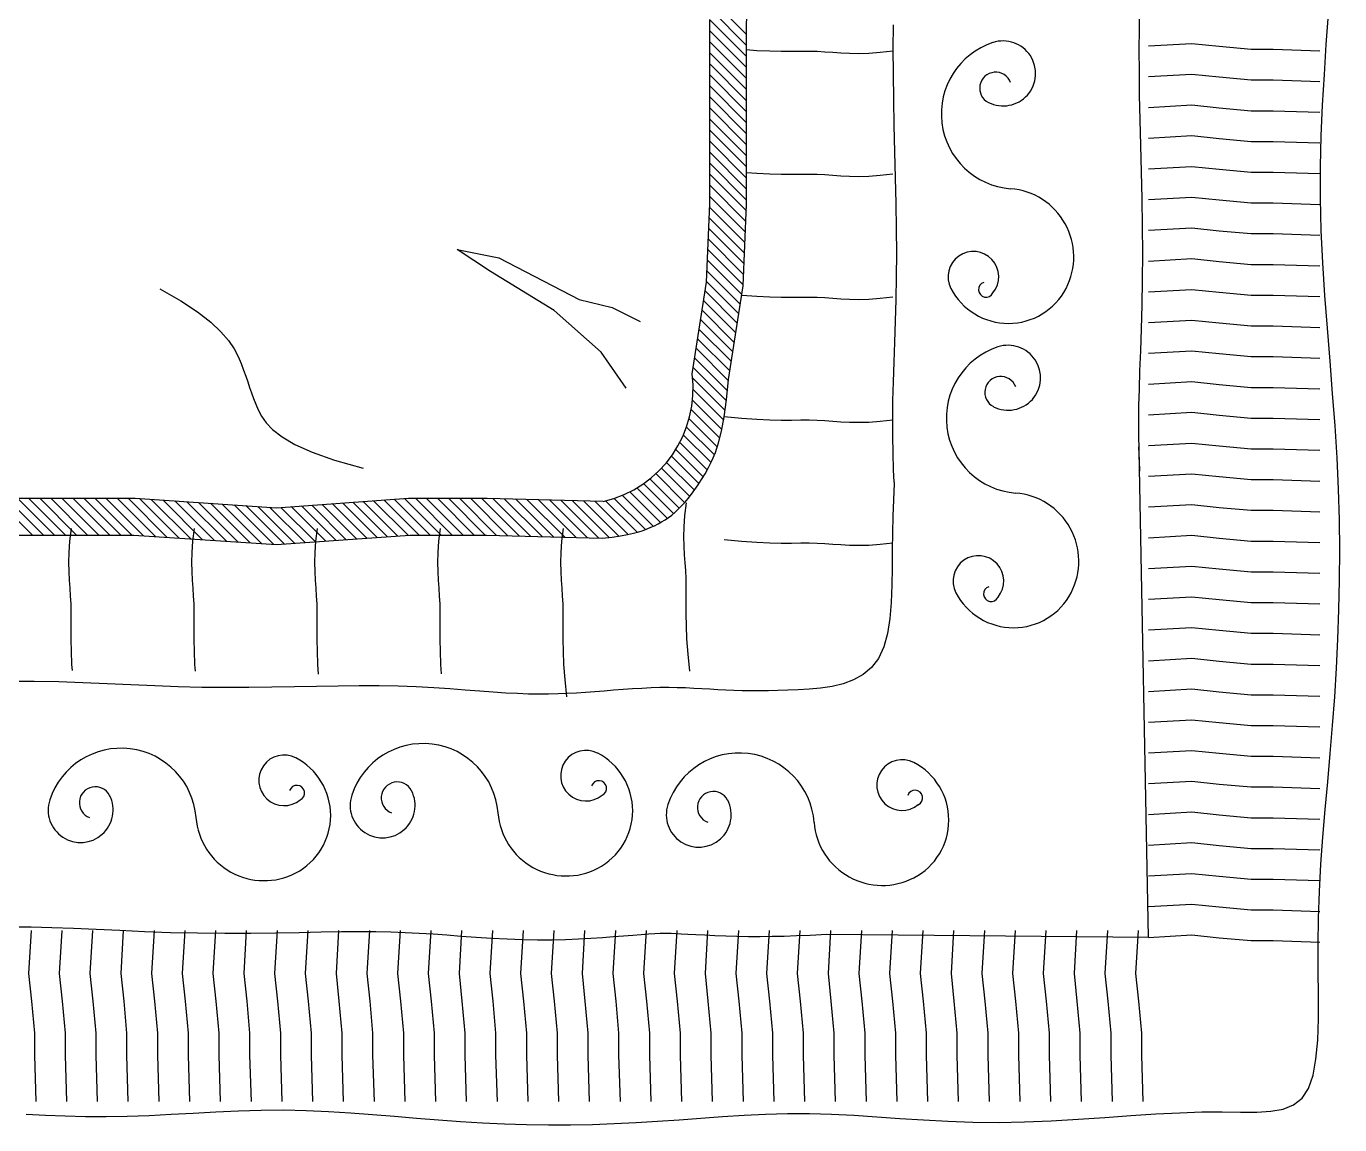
# Model space of a CAD drawing. Header units: millimetres. Extents: x 2444.3 to 2532.4, y 2068.2 to 2109.
# Drawn here: x 2467.1 to 2467.87, y 2095.541 to 2096.184 of the extents above; entities that cross this region are included whole.
import ezdxf

# ---------------------------------------------------------------- set-up
doc = ezdxf.new("R2010")
doc.units = ezdxf.units.MM
doc.layers.get('0').update_dxf_attribs({"color": 4})
doc.layers.add('MOBILIARIO', color=7, linetype='Continuous')
doc.layers.add('MOBILIARIO2', color=11, linetype='Continuous')

# ---------------------------------------------------------------- blocks, each defined once
blk = doc.blocks.new('*X92')
at = {"color": 0}
for p, q in [((163.4537, 127.1106), (163.4837, 127.1406)), ((163.4537, 127.1016), (163.4837, 127.1316)), ((163.4537, 127.0926), (163.4837, 127.1226)), ((163.4537, 127.0837), (163.4837, 127.1137)), ((163.4537, 127.0747), (163.4837, 127.1047)), ((163.4537, 127.0657), (163.4837, 127.0957)), ((163.4537, 127.0567), (163.4837, 127.0867)), ((163.4537, 127.0477), (163.4837, 127.0777)), ((163.4537, 127.0388), (163.4837, 127.0688)), ((163.4537, 127.0298), (163.4837, 127.0598)), ((163.4532, 127.0203), (163.4837, 127.0508)), ((163.4525, 127.0106), (163.4837, 127.0418)), ((163.4519, 127.001), (163.4837, 127.0328)), ((163.4512, 126.9914), (163.4835, 127.0236)), ((163.4506, 126.9818), (163.4828, 127.014)), ((163.45, 126.9722), (163.4822, 127.0044)), ((163.4487, 126.9529), (163.4809, 126.9851)), ((163.4493, 126.9625), (163.4815, 126.9948)), ((163.448, 126.9433), (163.4802, 126.9755)), ((163.4474, 126.9337), (163.4796, 126.9659)), ((163.4467, 126.924), (163.479, 126.9563)), ((163.4461, 126.9144), (163.4783, 126.9466)), ((163.4464, 126.9057), (163.4777, 126.937)), ((163.447, 126.8974), (163.477, 126.9274)), ((163.4476, 126.889), (163.4764, 126.9178)), ((163.4482, 126.8806), (163.4763, 126.9087)), ((163.4488, 126.8722), (163.4769, 126.9003)), ((163.4494, 126.8638), (163.4775, 126.8919)), ((163.45, 126.8555), (163.4781, 126.8835)), ((163.4506, 126.8471), (163.4787, 126.8751)), ((163.4512, 126.8387), (163.4793, 126.8668)), ((163.4518, 126.8303), (163.4799, 126.8584)), ((163.4524, 126.8219), (163.4805, 126.85)), ((163.453, 126.8136), (163.4811, 126.8416)), ((163.4536, 126.8052), (163.4817, 126.8332)), ((163.4537, 126.7963), (163.4823, 126.8249)), ((163.4537, 126.7873), (163.4829, 126.8165)), ((163.4537, 126.7783), (163.4835, 126.8081)), ((163.4537, 126.7693), (163.4837, 126.7993)), ((163.4537, 126.7604), (163.4837, 126.7904)), ((163.4537, 126.7514), (163.4837, 126.7814)), ((163.4537, 126.7424), (163.4837, 126.7724)), ((163.4535, 126.7332), (163.4837, 126.7634)), ((163.4532, 126.724), (163.4837, 126.7544)), ((163.453, 126.7147), (163.4837, 126.7455)), ((163.4527, 126.7055), (163.4836, 126.7364)), ((163.4522, 126.6871), (163.4831, 126.7179)), ((163.4525, 126.6963), (163.4833, 126.7271)), ((163.452, 126.6778), (163.4828, 126.7087)), ((163.4517, 126.6686), (163.4826, 126.6994)), ((163.4515, 126.6594), (163.4823, 126.6902)), ((163.4512, 126.6501), (163.4821, 126.681)), ((163.4518, 126.6417), (163.4818, 126.6717)), ((163.4529, 126.6338), (163.4816, 126.6625)), ((163.4542, 126.6262), (163.4813, 126.6533)), ((163.456, 126.619), (163.4816, 126.6446)), ((163.4582, 126.6122), (163.4836, 126.6376)), ((163.4609, 126.6059), (163.4861, 126.6311)), ((163.464, 126.6), (163.4889, 126.625)), ((163.4674, 126.5945), (163.4921, 126.6192)), ((163.4713, 126.5894), (163.4957, 126.6138)), ((163.4755, 126.5846), (163.4995, 126.6086)), ((163.4801, 126.5803), (163.5037, 126.6038)), ((163.4851, 126.5762), (163.5081, 126.5993)), ((163.4902, 126.5724), (163.5129, 126.5951)), ((163.4956, 126.5688), (163.518, 126.5911)), ((163.5011, 126.5653), (163.5234, 126.5876)), ((163.5068, 126.562), (163.5291, 126.5843)), ((163.5127, 126.5589), (163.5351, 126.5814)), ((163.5189, 126.5562), (163.5416, 126.5788)), ((163.5255, 126.5538), (163.5484, 126.5767)), ((163.5325, 126.5518), (163.5558, 126.5751)), ((163.5397, 126.5501), (163.5636, 126.574)), ((163.5473, 126.5486), (163.5722, 126.5735)), ((163.5551, 126.5474), (163.5816, 126.5739)), ((163.5629, 126.5463), (163.5901, 126.5735)), ((163.5711, 126.5455), (163.5979, 126.5723)), ((163.5793, 126.5448), (163.6057, 126.5711)), ((163.5872, 126.5436), (163.6134, 126.5699)), ((163.5949, 126.5424), (163.6212, 126.5687)), ((163.6027, 126.5412), (163.629, 126.5675)), ((163.6105, 126.54), (163.6367, 126.5662)), ((163.6182, 126.5388), (163.6445, 126.565)), ((163.626, 126.5376), (163.6523, 126.5638)), ((163.6338, 126.5363), (163.6601, 126.5627)), ((163.6416, 126.5351), (163.6687, 126.5623)), ((163.6493, 126.5339), (163.6773, 126.5619)), ((163.6572, 126.5328), (163.686, 126.5616)), ((163.6658, 126.5324), (163.6946, 126.5612)), ((163.6744, 126.532), (163.7032, 126.5608)), ((163.683, 126.5317), (163.7118, 126.5605)), ((163.6916, 126.5313), (163.7204, 126.5601)), ((163.7002, 126.5309), (163.7292, 126.56)), ((163.7088, 126.5306), (163.7382, 126.56)), ((163.7174, 126.5302), (163.7472, 126.56)), ((163.7262, 126.53), (163.7562, 126.56)), ((163.7352, 126.53), (163.7652, 126.56)), ((163.7441, 126.53), (163.7741, 126.56)), ((163.7531, 126.53), (163.7831, 126.56)), ((163.7621, 126.53), (163.7921, 126.56)), ((163.7711, 126.53), (163.8011, 126.56)), ((163.7801, 126.53), (163.8101, 126.56)), ((163.789, 126.53), (163.819, 126.56)), ((163.798, 126.53), (163.828, 126.56)), ((163.807, 126.53), (163.837, 126.56)), ((163.816, 126.53), (163.846, 126.56)), ((163.825, 126.53), (163.855, 126.56)), ((163.8339, 126.53), (163.8639, 126.56)), ((163.8429, 126.53), (163.8729, 126.56)), ((163.8519, 126.53), (163.8808, 126.5588)), ((163.8609, 126.53), (163.8887, 126.5577))]:
    blk.add_line(p, q, dxfattribs=at)
blk = doc.blocks.new('CAMA220X200CM-2MESITAS')
at = {"layer": 'MOBILIARIO'}
for p, q in [((-1.3646, -1.6724), (-1.3646, -1.656)), ((-1.365, -1.6893), (-1.3646, -1.6724)), ((-1.3656, -1.7069), (-1.365, -1.6893)), ((-1.3664, -1.7253), (-1.3656, -1.7069)), ((-1.3673, -1.7445), (-1.3664, -1.7253)), ((-1.3682, -1.7647), (-1.3673, -1.7445)), ((-1.369, -1.7858), (-1.3682, -1.7647)), ((-1.3695, -1.8078), (-1.369, -1.7858)), ((-1.3697, -1.8298), (-1.3695, -1.8078)), ((-1.3696, -1.851), (-1.3697, -1.8298)), ((-1.3694, -1.8713), (-1.3696, -1.851)), ((-1.369, -1.8904), (-1.3694, -1.8713)), ((-1.3686, -1.9083), (-1.369, -1.8904)), ((-1.3683, -1.9247), (-1.3686, -1.9083)), ((-1.3682, -1.9396), (-1.3683, -1.9247)), ((-1.3683, -1.9528), (-1.3682, -1.9396)), ((-1.3685, -1.9648), (-1.3683, -1.9528)), ((-1.369, -1.9764), (-1.3685, -1.9648)), ((-1.3696, -1.9878), (-1.369, -1.9764)), ((-1.3703, -1.9992), (-1.3696, -1.9878)), ((-1.3711, -2.0105), (-1.3703, -1.9992)), ((-1.372, -2.0221), (-1.3711, -2.0105)), ((-1.3729, -2.0342), (-1.372, -2.0221)), ((-1.3737, -2.0467), (-1.3729, -2.0342)), ((-1.3744, -2.0595), (-1.3737, -2.0467)), ((-1.3748, -2.072), (-1.3744, -2.0595)), ((-1.375, -2.0841), (-1.3748, -2.072)), ((-1.375, -2.0957), (-1.375, -2.0841)), ((-1.3747, -2.1069), (-1.375, -2.0957)), ((-1.3743, -2.1175), (-1.3747, -2.1069)), ((-1.3738, -2.1276), (-1.3743, -2.1175)), ((-1.3731, -2.137), (-1.3738, -2.1276)), ((-1.3725, -2.1458), (-1.3731, -2.137)), ((-1.3718, -2.154), (-1.3725, -2.1458)), ((-1.3712, -2.1615), (-1.3718, -2.154)), ((-1.3707, -2.1683), (-1.3712, -2.1615)), ((-1.3703, -2.1744), (-1.3707, -2.1683)), ((-1.37, -2.1796), (-1.3703, -2.1744)), ((-1.3698, -2.1838), (-1.37, -2.1796)), ((-1.3697, -2.1869), (-1.3698, -2.1838)), ((-1.3697, -2.1897), (-1.3697, -2.1869)), ((-1.3701, -2.201), (-1.3699, -2.1965)), ((-1.3699, -2.1965), (-1.3697, -2.1928)), ((-1.3697, -2.1928), (-1.3697, -2.1897)), ((-1.3707, -2.2127), (-1.3704, -2.2064)), ((-1.3704, -2.2064), (-1.3701, -2.201)), ((-1.3716, -2.2283), (-1.3711, -2.2201)), ((-1.3711, -2.2201), (-1.3707, -2.2127)), ((-1.3719, -2.2372), (-1.3716, -2.2283)), ((-1.3721, -2.2463), (-1.3719, -2.2372)), ((-1.3723, -2.2556), (-1.3721, -2.2463)), ((-1.3723, -2.2651), (-1.3723, -2.2556)), ((-1.3722, -2.2748), (-1.3723, -2.2651)), ((-1.372, -2.2847), (-1.3722, -2.2748)), ((-1.3717, -2.2948), (-1.372, -2.2847)), ((-1.3712, -2.3057), (-1.3717, -2.2948)), ((-1.3705, -2.3193), (-1.3712, -2.3057)), ((-1.3728, -2.5808), (-1.3705, -2.3193)), ((-1.3728, -2.5808), (-0.963, -2.5729)), ((-0.9849, -2.5735), (-0.9739, -2.5731)), ((-0.963, -2.5729), (-0.952, -2.5729)), ((-0.952, -2.5729), (-0.9402, -2.573)), ((-0.9402, -2.573), (-0.9269, -2.5734)), ((-0.9269, -2.5734), (-0.9121, -2.5739)), ((-0.6879, -2.5736), (-0.6689, -2.5734)), ((-0.6689, -2.5734), (-0.6511, -2.5733)), ((-0.6511, -2.5733), (-0.6342, -2.5735)), ((-0.9938, -2.5739), (-0.9849, -2.5735)), ((-0.9121, -2.5739), (-0.8958, -2.5745)), ((-0.8958, -2.5745), (-0.878, -2.5751)), ((-0.878, -2.5751), (-0.8588, -2.5756)), ((-0.8588, -2.5756), (-0.8383, -2.576)), ((-0.8383, -2.576), (-0.8166, -2.5762)), ((-0.8166, -2.5762), (-0.7943, -2.576)), ((-0.7943, -2.576), (-0.7721, -2.5757)), ((-0.7721, -2.5757), (-0.7502, -2.5752)), ((-0.7502, -2.5752), (-0.7288, -2.5746)), ((-0.7288, -2.5746), (-0.7079, -2.5741)), ((-0.7079, -2.5741), (-0.6879, -2.5736)), ((-0.6342, -2.5735), (-0.6174, -2.5739))]:
    blk.add_line(p, q, dxfattribs=at)
for points in [[(-1.0457, -1.6386), (-1.0457, -1.7559), (-1.0534, -1.872), (-1.0457, -1.9803), (-1.0457, -2.0427), (-1.0482, -2.1368)], [(-1.0157, -1.6394), (-1.0157, -1.7135), (-1.0157, -1.7569), (-1.0234, -1.8719), (-1.0157, -1.9792), (-1.0157, -2.0431), (-1.0182, -2.1376)], [(-1.0027, -2.3741), (-1.0037, -2.374), (-1.0169, -2.3734), (-1.0302, -2.3729), (-1.0438, -2.3726), (-1.0579, -2.3725), (-1.0723, -2.3725), (-1.0865, -2.3723), (-1.1004, -2.3717), (-1.1135, -2.3706), (-1.1257, -2.3686), (-1.1366, -2.3656), (-1.1459, -2.3614), (-1.1533, -2.3557), (-1.1591, -2.3489), (-1.1635, -2.3411), (-1.1666, -2.3326), (-1.1688, -2.3236), (-1.1701, -2.3143), (-1.171, -2.3051), (-1.1715, -2.2961), (-1.1718, -2.2876), (-1.1721, -2.2795), (-1.1722, -2.2718), (-1.1723, -2.2644), (-1.1723, -2.2573), (-1.1722, -2.2504), (-1.172, -2.2437), (-1.1717, -2.2372), (-1.1714, -2.2306), (-1.1711, -2.2241), (-1.1707, -2.2176), (-1.1703, -2.2111), (-1.17, -2.2044), (-1.1698, -2.1977), (-1.1697, -2.1908), (-1.1697, -2.1837), (-1.1699, -2.1764), (-1.1703, -2.1689), (-1.1707, -2.1614), (-1.1713, -2.1537), (-1.1718, -2.146), (-1.1725, -2.1383), (-1.1731, -2.1306), (-1.1736, -2.1231), (-1.1741, -2.1157), (-1.1745, -2.1083), (-1.1748, -2.1008), (-1.175, -2.0931), (-1.175, -2.0852), (-1.1749, -2.0768), (-1.1746, -2.0679), (-1.1741, -2.0584), (-1.1734, -2.0482), (-1.1726, -2.0372), (-1.1717, -2.0254), (-1.1708, -2.0129), (-1.1699, -1.9997), (-1.1692, -1.9856), (-1.1686, -1.9709), (-1.1683, -1.9553), (-1.1682, -1.939), (-1.1684, -1.9221), (-1.1687, -1.9045), (-1.169, -1.8865), (-1.1694, -1.868), (-1.1696, -1.8493), (-1.1697, -1.8303), (-1.1695, -1.8112), (-1.1691, -1.7921), (-1.1683, -1.7729), (-1.1675, -1.7536), (-1.1666, -1.7342), (-1.1657, -1.7146), (-1.1651, -1.6949), (-1.1646, -1.6749), (-1.1646, -1.6547)], [(-1.0027, -2.3741), (-0.9927, -2.3736), (-0.9791, -2.3732), (-0.9652, -2.3729), (-0.9509, -2.3729), (-0.9361, -2.3731), (-0.9209, -2.3735), (-0.9051, -2.374), (-0.8887, -2.3746), (-0.8717, -2.3752), (-0.8541, -2.3757), (-0.8357, -2.3761), (-0.8165, -2.3762), (-0.7966, -2.3761), (-0.7761, -2.3757), (-0.7551, -2.3752), (-0.7339, -2.3747), (-0.7126, -2.3741), (-0.6915, -2.3737), (-0.6706, -2.3734), (-0.6503, -2.3733), (-0.6306, -2.3735)], [(-1.5165, -1.6684), (-1.5173, -1.6841), (-1.518, -1.7002), (-1.5184, -1.7166), (-1.5185, -1.7334), (-1.5182, -1.7506), (-1.5176, -1.7683), (-1.5167, -1.7862), (-1.5157, -1.8043), (-1.5147, -1.8226), (-1.5139, -1.841), (-1.5133, -1.8594), (-1.5132, -1.8778), (-1.5136, -1.896), (-1.5144, -1.9141), (-1.5155, -1.9321), (-1.5168, -1.95), (-1.5183, -1.9679), (-1.5198, -1.9857), (-1.5213, -2.0036), (-1.5226, -2.0214), (-1.5236, -2.0393), (-1.5244, -2.0572), (-1.5249, -2.0751), (-1.5252, -2.093), (-1.5252, -2.1109), (-1.5249, -2.1287), (-1.5243, -2.1465), (-1.5235, -2.1642), (-1.5224, -2.1818), (-1.5211, -2.1994), (-1.5198, -2.2169), (-1.5185, -2.2344), (-1.5174, -2.252), (-1.5165, -2.2696), (-1.516, -2.2874), (-1.516, -2.3052), (-1.5165, -2.3232), (-1.5174, -2.3414), (-1.5187, -2.3599), (-1.52, -2.3788), (-1.5213, -2.398), (-1.5223, -2.4177), (-1.5231, -2.4379), (-1.5233, -2.4587), (-1.5228, -2.4801), (-1.5219, -2.5018), (-1.5206, -2.5237), (-1.5192, -2.5453), (-1.5177, -2.5665), (-1.5164, -2.5869), (-1.5154, -2.6062), (-1.5148, -2.6242), (-1.5148, -2.6407), (-1.5151, -2.6555), (-1.515, -2.6688), (-1.5143, -2.6804), (-1.5125, -2.6904), (-1.5091, -2.6988), (-1.5036, -2.7057), (-1.4957, -2.7109), (-1.485, -2.7146), (-1.4718, -2.717), (-1.4563, -2.7184), (-1.439, -2.719), (-1.42, -2.7191), (-1.3999, -2.7189), (-1.3789, -2.7189), (-1.3573, -2.7191), (-1.3355, -2.7198), (-1.3134, -2.721), (-1.2912, -2.7226), (-1.2688, -2.7245), (-1.2462, -2.7265), (-1.2234, -2.7285), (-1.2004, -2.7304), (-1.1772, -2.7322), (-1.1539, -2.7337), (-1.1303, -2.7349), (-1.1065, -2.7357), (-1.0824, -2.7362), (-1.058, -2.7363), (-1.0333, -2.736), (-1.0082, -2.7353), (-0.9827, -2.7341), (-0.9568, -2.7325), (-0.9305, -2.7305), (-0.9041, -2.7284), (-0.8774, -2.7263), (-0.8508, -2.7243), (-0.8243, -2.7226), (-0.798, -2.7213), (-0.7719, -2.7206), (-0.7463, -2.7206), (-0.721, -2.7212), (-0.696, -2.7223), (-0.6712, -2.7238), (-0.6466, -2.7254), (-0.6221, -2.7272)], [(-1.0482, -2.1368), (-1.0473, -2.1448), (-1.0463, -2.1515), (-1.0453, -2.1573), (-1.0442, -2.1622), (-1.0431, -2.1664), (-1.0419, -2.17), (-1.0407, -2.1733), (-1.0393, -2.1763), (-1.038, -2.1793), (-1.0365, -2.1821), (-1.0349, -2.185), (-1.0332, -2.1878), (-1.0314, -2.1905), (-1.0294, -2.1932), (-1.0271, -2.1959), (-1.0247, -2.1986), (-1.022, -2.2013), (-1.0191, -2.204), (-1.0159, -2.2066), (-1.0125, -2.2093), (-1.0087, -2.212), (-1.0047, -2.2147), (-1.0004, -2.2175), (-0.9958, -2.2203), (-0.9908, -2.2231), (-0.9852, -2.2259), (-0.9786, -2.2287), (-0.9707, -2.2313), (-0.9611, -2.2338), (-0.9495, -2.236), (-0.9356, -2.2379), (-0.919, -2.2394)], [(-0.9144, -2.2098), (-0.84, -2.2214), (-0.7762, -2.2241), (-0.7318, -2.2241), (-0.6735, -2.2241), (-0.6263, -2.2241)], [(-0.919, -2.2394), (-0.843, -2.2513), (-0.7769, -2.2541), (-0.6285, -2.2541), (-0.5695, -2.2626), (-0.5036, -2.2597), (-0.4344, -2.2597), (-0.3456, -2.2569), (-0.2529, -2.2569), (-0.1835, -2.2625), (-0.1041, -2.2625), (-0.0236, -2.2597), (0.0875, -2.2597), (0.1532, -2.257), (0.2416, -2.2625), (0.3543, -2.2605), (0.4344, -2.2593), (0.5122, -2.2581), (0.5665, -2.2569), (0.6491, -2.2569), (0.7884, -2.2532), (0.8653, -2.2549)]]:
    blk.add_lwpolyline(points, dxfattribs=at)
blk.add_arc((-0.9266, -2.1165), 0.0941, 192.9434, 277.4397, dxfattribs=at)
at = {"layer": 'MOBILIARIO2'}
for points in [[(-1.3671, -1.6724), (-1.4023, -1.6703), (-1.4248, -1.6727), (-1.4507, -1.6751), (-1.4685, -1.6751), (-1.5063, -1.6762)], [(-1.3671, -1.6974), (-1.4023, -1.6953), (-1.4248, -1.6977), (-1.4507, -1.7001), (-1.4685, -1.7001), (-1.5063, -1.7012)], [(-1.0402, -1.7049), (-1.0505, -1.7037), (-1.0597, -1.703), (-1.0679, -1.7028), (-1.0754, -1.703), (-1.0823, -1.7033), (-1.0889, -1.7038), (-1.0953, -1.7043), (-1.1016, -1.7046), (-1.1081, -1.7047), (-1.1149, -1.7047), (-1.1224, -1.7046), (-1.1308, -1.7047), (-1.1401, -1.7049), (-1.1508, -1.7053), (-1.1558, -1.7057)], [(-1.3671, -1.7224), (-1.4023, -1.7203), (-1.4248, -1.7227), (-1.4507, -1.7251), (-1.4685, -1.7251), (-1.5063, -1.7262)], [(-1.3671, -1.7474), (-1.4023, -1.7453), (-1.4248, -1.7477), (-1.4507, -1.7501), (-1.4685, -1.7501), (-1.5063, -1.7512)], [(-1.3671, -1.7724), (-1.4023, -1.7703), (-1.4248, -1.7727), (-1.4507, -1.7751), (-1.4685, -1.7751), (-1.5063, -1.7762)], [(-0.8454, -1.777), (-0.8551, -1.7941), (-0.8641, -1.8078), (-0.8725, -1.8186), (-0.8803, -1.8268), (-0.8875, -1.833), (-0.8942, -1.8374), (-0.9004, -1.8407), (-0.9061, -1.8431), (-0.9114, -1.8451), (-0.9164, -1.8469), (-0.921, -1.8485), (-0.9256, -1.85), (-0.93, -1.8515), (-0.9345, -1.8532), (-0.9391, -1.855), (-0.9439, -1.8571), (-0.9489, -1.8598), (-0.9543, -1.8634), (-0.9599, -1.8687), (-0.9658, -1.8764), (-0.9719, -1.8869), (-0.9782, -1.901), (-0.9846, -1.9192), (-0.9912, -1.9423)], [(-1.3671, -1.7974), (-1.4023, -1.7953), (-1.4248, -1.7977), (-1.4507, -1.8001), (-1.4685, -1.8001), (-1.5063, -1.8012)], [(-1.0402, -1.8049), (-1.0505, -1.8037), (-1.0597, -1.803), (-1.0679, -1.8028), (-1.0754, -1.803), (-1.0823, -1.8033), (-1.0889, -1.8038), (-1.0953, -1.8043), (-1.1016, -1.8046), (-1.1081, -1.8047), (-1.1149, -1.8047), (-1.1224, -1.8046), (-1.1308, -1.8047), (-1.1401, -1.8049), (-1.1508, -1.8053), (-1.1562, -1.8057)], [(-1.3671, -1.8224), (-1.4023, -1.8203), (-1.4248, -1.8227), (-1.4507, -1.8251), (-1.4685, -1.8251), (-1.5063, -1.8262)], [(-1.3671, -1.8474), (-1.4023, -1.8453), (-1.4248, -1.8477), (-1.4507, -1.8501), (-1.4685, -1.8501), (-1.5063, -1.8512)], [(-1.3671, -1.8724), (-1.4023, -1.8703), (-1.4248, -1.8727), (-1.4507, -1.8751), (-1.4685, -1.8751), (-1.5063, -1.8762)], [(-1.3671, -1.8974), (-1.4023, -1.8953), (-1.4248, -1.8977), (-1.4507, -1.9001), (-1.4685, -1.9001), (-1.5063, -1.9012)], [(-1.0402, -1.9049), (-1.0505, -1.9037), (-1.0597, -1.903), (-1.0679, -1.9028), (-1.0754, -1.903), (-1.0823, -1.9033), (-1.0889, -1.9038), (-1.0953, -1.9043), (-1.1016, -1.9046), (-1.1081, -1.9047), (-1.1149, -1.9047), (-1.1224, -1.9046), (-1.1308, -1.9047), (-1.1401, -1.9049), (-1.1508, -1.9053), (-1.1588, -1.9059)], [(-1.3671, -1.9224), (-1.4023, -1.9203), (-1.4248, -1.9227), (-1.4507, -1.9251), (-1.4685, -1.9251), (-1.5063, -1.9262)], [(-1.3671, -1.9474), (-1.4023, -1.9453), (-1.4248, -1.9477), (-1.4507, -1.9501), (-1.4685, -1.9501), (-1.5063, -1.9512)], [(-1.3671, -1.9724), (-1.4023, -1.9703), (-1.4248, -1.9727), (-1.4507, -1.9751), (-1.4685, -1.9751), (-1.5063, -1.9762)], [(-1.3671, -1.9974), (-1.4023, -1.9953), (-1.4248, -1.9977), (-1.4507, -2.0001), (-1.4685, -2.0001), (-1.5063, -2.0012)], [(-1.0402, -2.0049), (-1.0505, -2.0037), (-1.0597, -2.003), (-1.0679, -2.0028), (-1.0754, -2.003), (-1.0823, -2.0033), (-1.0889, -2.0038), (-1.0953, -2.0043), (-1.1016, -2.0046), (-1.1081, -2.0047), (-1.1149, -2.0047), (-1.1224, -2.0046), (-1.1308, -2.0047), (-1.1401, -2.0049), (-1.1508, -2.0053), (-1.1585, -2.0059)], [(-1.3671, -2.0224), (-1.4023, -2.0203), (-1.4248, -2.0227), (-1.4507, -2.0251), (-1.4685, -2.0251), (-1.5063, -2.0262)], [(-0.9261, -2.1562), (-0.8968, -2.1359), (-0.863, -2.0976), (-0.8314, -2.0458), (-0.8134, -2.0188), (-0.8202, -2.0526), (-0.854, -2.1179), (-0.8607, -2.1449), (-0.872, -2.1675)], [(-1.3671, -2.0474), (-1.4023, -2.0453), (-1.4248, -2.0477), (-1.4507, -2.0501), (-1.4685, -2.0501), (-1.5063, -2.0512)], [(-1.3671, -2.0724), (-1.4023, -2.0703), (-1.4248, -2.0727), (-1.4507, -2.0751), (-1.4685, -2.0751), (-1.5063, -2.0762)], [(-1.3671, -2.0974), (-1.4023, -2.0953), (-1.4248, -2.0977), (-1.4507, -2.1001), (-1.4685, -2.1001), (-1.5063, -2.1012)], [(-1.0402, -2.1049), (-1.0505, -2.1037), (-1.0597, -2.103), (-1.0679, -2.1028), (-1.0754, -2.103), (-1.0823, -2.1033), (-1.0889, -2.1038), (-1.0953, -2.1043), (-1.1016, -2.1046), (-1.1081, -2.1047), (-1.1149, -2.1047), (-1.1224, -2.1046), (-1.1308, -2.1047), (-1.1401, -2.1049), (-1.1508, -2.1053), (-1.1631, -2.1062), (-1.1771, -2.1076)], [(-1.3671, -2.1224), (-1.4023, -2.1203), (-1.4248, -2.1227), (-1.4507, -2.1251), (-1.4685, -2.1251), (-1.5063, -2.1262)], [(-1.3671, -2.1474), (-1.4023, -2.1453), (-1.4248, -2.1477), (-1.4507, -2.1501), (-1.4685, -2.1501), (-1.5063, -2.1512)], [(-1.3671, -2.1724), (-1.4023, -2.1703), (-1.4248, -2.1727), (-1.4507, -2.1751), (-1.4685, -2.1751), (-1.5063, -2.1762)], [(-1.3671, -2.1974), (-1.4023, -2.1953), (-1.4248, -2.1977), (-1.4507, -2.2001), (-1.4685, -2.2001), (-1.5063, -2.2012)], [(-1.0195, -2.2049), (-1.0298, -2.2037), (-1.0389, -2.203), (-1.0472, -2.2028), (-1.0547, -2.203), (-1.0616, -2.2033), (-1.0682, -2.2038), (-1.0745, -2.2043), (-1.0809, -2.2046), (-1.0874, -2.2047), (-1.0942, -2.2047), (-1.1017, -2.2046), (-1.11, -2.2047), (-1.1194, -2.2049), (-1.1301, -2.2053), (-1.1424, -2.2062), (-1.1564, -2.2076)], [(-1.3671, -2.2224), (-1.4023, -2.2203), (-1.4248, -2.2227), (-1.4507, -2.2251), (-1.4685, -2.2251), (-1.5063, -2.2262)], [(-1.0521, -2.3729), (-1.0533, -2.3626), (-1.054, -2.3534), (-1.0542, -2.3452), (-1.0541, -2.3377), (-1.0537, -2.3308), (-1.0532, -2.3242), (-1.0528, -2.3178), (-1.0524, -2.3115), (-1.0523, -2.305), (-1.0523, -2.2982), (-1.0524, -2.2907), (-1.0524, -2.2823), (-1.0522, -2.2729), (-1.0517, -2.2623), (-1.0508, -2.25), (-1.0494, -2.236)], [(-0.9521, -2.3729), (-0.9533, -2.3626), (-0.954, -2.3534), (-0.9542, -2.3452), (-0.9541, -2.3377), (-0.9537, -2.3308), (-0.9532, -2.3242), (-0.9528, -2.3178), (-0.9524, -2.3115), (-0.9523, -2.305), (-0.9523, -2.2982), (-0.9524, -2.2907), (-0.9524, -2.2823), (-0.9522, -2.2729), (-0.9517, -2.2623), (-0.9508, -2.25), (-0.9494, -2.236)], [(-1.3671, -2.2474), (-1.4023, -2.2453), (-1.4248, -2.2477), (-1.4507, -2.2501), (-1.4685, -2.2501), (-1.5063, -2.2512)], [(-0.8521, -2.3729), (-0.8533, -2.3626), (-0.854, -2.3534), (-0.8542, -2.3452), (-0.8541, -2.3377), (-0.8537, -2.3308), (-0.8532, -2.3242), (-0.8528, -2.3178), (-0.8524, -2.3115), (-0.8523, -2.305), (-0.8523, -2.2982), (-0.8524, -2.2907), (-0.8524, -2.2823), (-0.8522, -2.2729), (-0.8517, -2.2623), (-0.8508, -2.2501)], [(-0.7521, -2.3729), (-0.7533, -2.3626), (-0.754, -2.3534), (-0.7542, -2.3452), (-0.7541, -2.3377), (-0.7537, -2.3308), (-0.7532, -2.3242), (-0.7528, -2.3178), (-0.7524, -2.3115), (-0.7523, -2.305), (-0.7523, -2.2982), (-0.7524, -2.2907), (-0.7524, -2.2823), (-0.7522, -2.2729), (-0.7517, -2.2623), (-0.7511, -2.2541)], [(-0.6521, -2.3729), (-0.6533, -2.3626), (-0.654, -2.3534), (-0.6542, -2.3452), (-0.6541, -2.3377), (-0.6537, -2.3308), (-0.6532, -2.3242), (-0.6528, -2.3178), (-0.6524, -2.3115), (-0.6523, -2.305), (-0.6523, -2.2982), (-0.6524, -2.2907), (-0.6524, -2.2823), (-0.6522, -2.2729), (-0.6517, -2.2623), (-0.6511, -2.2541)], [(-1.3671, -2.2724), (-1.4023, -2.2703), (-1.4248, -2.2727), (-1.4507, -2.2751), (-1.4685, -2.2751), (-1.5063, -2.2762)], [(-1.3671, -2.2974), (-1.4023, -2.2953), (-1.4248, -2.2977), (-1.4507, -2.3001), (-1.4685, -2.3001), (-1.5063, -2.3012)], [(-1.3671, -2.3224), (-1.4023, -2.3203), (-1.4248, -2.3227), (-1.4507, -2.3251), (-1.4685, -2.3251), (-1.5063, -2.3262)], [(-1.3671, -2.3474), (-1.4023, -2.3453), (-1.4248, -2.3477), (-1.4507, -2.3501), (-1.4685, -2.3501), (-1.5063, -2.3512)], [(-1.3671, -2.3724), (-1.4023, -2.3703), (-1.4248, -2.3727), (-1.4507, -2.3751), (-1.4685, -2.3751), (-1.5063, -2.3762)], [(-1.3671, -2.3974), (-1.4023, -2.3953), (-1.4248, -2.3977), (-1.4507, -2.4001), (-1.4685, -2.4001), (-1.5063, -2.4012)], [(-1.3671, -2.4224), (-1.4023, -2.4203), (-1.4248, -2.4227), (-1.4507, -2.4251), (-1.4685, -2.4251), (-1.5063, -2.4262)], [(-1.3671, -2.4474), (-1.4023, -2.4453), (-1.4248, -2.4477), (-1.4507, -2.4501), (-1.4685, -2.4501), (-1.5063, -2.4512)], [(-1.3671, -2.4724), (-1.4023, -2.4703), (-1.4248, -2.4727), (-1.4507, -2.4751), (-1.4685, -2.4751), (-1.5063, -2.4762)], [(-1.3671, -2.4974), (-1.4023, -2.4953), (-1.4248, -2.4977), (-1.4507, -2.5001), (-1.4685, -2.5001), (-1.5063, -2.5012)], [(-1.3671, -2.5224), (-1.4023, -2.5203), (-1.4248, -2.5227), (-1.4507, -2.5251), (-1.4685, -2.5251), (-1.5063, -2.5262)], [(-1.3671, -2.5474), (-1.4023, -2.5453), (-1.4248, -2.5477), (-1.4507, -2.5501), (-1.4685, -2.5501), (-1.5063, -2.5512)], [(-1.3671, -2.5724), (-1.4023, -2.5703), (-1.4248, -2.5727), (-1.4507, -2.5751), (-1.4685, -2.5751), (-1.5063, -2.5762)], [(-1.3728, -2.5808), (-1.3708, -2.616), (-1.3731, -2.6384), (-1.3755, -2.6644), (-1.3755, -2.6822), (-1.3767, -2.72)], [(-1.3478, -2.5808), (-1.3458, -2.616), (-1.3481, -2.6384), (-1.3505, -2.6644), (-1.3505, -2.6822), (-1.3517, -2.72)], [(-1.3228, -2.5808), (-1.3208, -2.616), (-1.3231, -2.6384), (-1.3255, -2.6644), (-1.3255, -2.6822), (-1.3267, -2.72)], [(-1.2978, -2.5808), (-1.2958, -2.616), (-1.2981, -2.6384), (-1.3005, -2.6644), (-1.3005, -2.6822), (-1.3017, -2.72)], [(-1.2728, -2.5808), (-1.2708, -2.616), (-1.2731, -2.6384), (-1.2755, -2.6644), (-1.2755, -2.6822), (-1.2767, -2.72)], [(-1.2478, -2.5808), (-1.2458, -2.616), (-1.2481, -2.6384), (-1.2505, -2.6644), (-1.2505, -2.6822), (-1.2517, -2.72)], [(-1.2228, -2.5808), (-1.2208, -2.616), (-1.2231, -2.6384), (-1.2255, -2.6644), (-1.2255, -2.6822), (-1.2267, -2.72)], [(-1.1978, -2.5808), (-1.1958, -2.616), (-1.1981, -2.6384), (-1.2005, -2.6644), (-1.2005, -2.6822), (-1.2017, -2.72)], [(-1.1728, -2.5808), (-1.1708, -2.616), (-1.1731, -2.6384), (-1.1755, -2.6644), (-1.1755, -2.6822), (-1.1767, -2.72)], [(-1.1478, -2.5808), (-1.1458, -2.616), (-1.1481, -2.6384), (-1.1505, -2.6644), (-1.1505, -2.6822), (-1.1517, -2.72)], [(-1.1228, -2.5808), (-1.1208, -2.616), (-1.1231, -2.6384), (-1.1255, -2.6644), (-1.1255, -2.6822), (-1.1267, -2.72)], [(-1.0978, -2.5808), (-1.0958, -2.616), (-1.0981, -2.6384), (-1.1005, -2.6644), (-1.1005, -2.6822), (-1.1017, -2.72)], [(-1.0728, -2.5808), (-1.0708, -2.616), (-1.0731, -2.6384), (-1.0755, -2.6644), (-1.0755, -2.6822), (-1.0767, -2.72)], [(-1.0478, -2.5808), (-1.0458, -2.616), (-1.0481, -2.6384), (-1.0505, -2.6644), (-1.0505, -2.6822), (-1.0517, -2.72)], [(-1.0228, -2.5808), (-1.0208, -2.616), (-1.0231, -2.6384), (-1.0255, -2.6644), (-1.0255, -2.6822), (-1.0267, -2.72)], [(-0.9978, -2.5808), (-0.9958, -2.616), (-0.9981, -2.6384), (-1.0005, -2.6644), (-1.0005, -2.6822), (-1.0017, -2.72)], [(-0.9728, -2.5808), (-0.9708, -2.616), (-0.9731, -2.6384), (-0.9755, -2.6644), (-0.9755, -2.6822), (-0.9767, -2.72)], [(-0.9478, -2.5808), (-0.9458, -2.616), (-0.9481, -2.6384), (-0.9505, -2.6644), (-0.9505, -2.6822), (-0.9517, -2.72)], [(-0.9228, -2.5808), (-0.9208, -2.616), (-0.9231, -2.6384), (-0.9255, -2.6644), (-0.9255, -2.6822), (-0.9267, -2.72)], [(-0.8978, -2.5808), (-0.8958, -2.616), (-0.8981, -2.6384), (-0.9005, -2.6644), (-0.9005, -2.6822), (-0.9017, -2.72)], [(-0.8728, -2.5808), (-0.8708, -2.616), (-0.8731, -2.6384), (-0.8755, -2.6644), (-0.8755, -2.6822), (-0.8767, -2.72)], [(-0.8478, -2.5808), (-0.8458, -2.616), (-0.8481, -2.6384), (-0.8505, -2.6644), (-0.8505, -2.6822), (-0.8517, -2.72)], [(-0.8228, -2.5808), (-0.8208, -2.616), (-0.8231, -2.6384), (-0.8255, -2.6644), (-0.8255, -2.6822), (-0.8267, -2.72)], [(-0.7978, -2.5808), (-0.7958, -2.616), (-0.7981, -2.6384), (-0.8005, -2.6644), (-0.8005, -2.6822), (-0.8017, -2.72)], [(-0.7728, -2.5808), (-0.7708, -2.616), (-0.7731, -2.6384), (-0.7755, -2.6644), (-0.7755, -2.6822), (-0.7767, -2.72)], [(-0.7478, -2.5808), (-0.7458, -2.616), (-0.7481, -2.6384), (-0.7505, -2.6644), (-0.7505, -2.6822), (-0.7517, -2.72)], [(-0.7228, -2.5808), (-0.7208, -2.616), (-0.7231, -2.6384), (-0.7255, -2.6644), (-0.7255, -2.6822), (-0.7267, -2.72)], [(-0.6978, -2.5808), (-0.6958, -2.616), (-0.6981, -2.6384), (-0.7005, -2.6644), (-0.7005, -2.6822), (-0.7017, -2.72)], [(-0.6728, -2.5808), (-0.6708, -2.616), (-0.6731, -2.6384), (-0.6755, -2.6644), (-0.6755, -2.6822), (-0.6767, -2.72)], [(-0.6478, -2.5808), (-0.6458, -2.616), (-0.6481, -2.6384), (-0.6505, -2.6644), (-0.6505, -2.6822), (-0.6517, -2.72)]]:
    blk.add_lwpolyline(points, dxfattribs=at)
for centre, radius, start, end in [((-1.2693, -1.7127), 0.0264, 71.7611, 296.7061), ((-1.2801, -1.7456), 0.0611, 274.4256, 71.7611), ((-1.2633, -1.7246), 0.013, 296.7061, 159.2816), ((-1.2711, -1.8619), 0.0556, 94.4256, 207.4976), ((-1.2451, -1.8781), 0.0206, 332.5024, 219.5235), ((-1.2736, -1.8632), 0.0528, 207.4976, 332.5024), ((-1.2554, -1.8885), 0.00621, 205.3476, 71.6787), ((-1.2655, -1.9582), 0.0264, 71.7611, 296.7061), ((-1.2763, -1.9911), 0.0611, 274.4256, 71.7611), ((-1.2594, -1.9701), 0.013, 296.7061, 159.2816), ((-1.2673, -2.1074), 0.0556, 94.4256, 207.4976), ((-1.2413, -2.1235), 0.0206, 332.5024, 219.5235), ((-1.2698, -2.1087), 0.0528, 207.4976, 332.5024), ((-1.2516, -2.134), 0.00621, 205.3476, 71.6787), ((-1.2731, -2.2152), 0.0264, 71.7611, 296.7061), ((-1.284, -2.2481), 0.0611, 274.4256, 71.7611), ((-1.2671, -2.2271), 0.013, 296.7061, 159.2816), ((-1.275, -2.3644), 0.0556, 94.4256, 207.4976), ((-1.249, -2.3805), 0.0206, 332.5024, 219.5235), ((-1.2775, -2.3657), 0.0528, 207.4976, 332.5024), ((-1.2593, -2.391), 0.00621, 205.3476, 71.6787), ((-0.7031, -2.4735), 0.0611, 18.2389, 175.5744), ((-1.083, -2.4426), 0.0206, 230.4765, 117.4976), ((-0.9506, -2.4776), 0.0611, 18.2389, 175.5744), ((-0.8207, -2.467), 0.0528, 117.4976, 242.5024), ((-0.8356, -2.4385), 0.0206, 230.4765, 117.4976), ((-1.0682, -2.4711), 0.0528, 117.4976, 242.5024), ((-0.846, -2.4488), 0.00621, 18.3213, 244.6524), ((-0.6822, -2.4566), 0.013, 290.7184, 153.2939), ((-1.0935, -2.4529), 0.00621, 18.3213, 244.6524), ((-0.9177, -2.4667), 0.0264, 153.2939, 18.2389), ((-0.9296, -2.4607), 0.013, 290.7184, 153.2939), ((-0.6702, -2.4627), 0.0264, 153.2939, 18.2389), ((-1.0669, -2.4686), 0.0556, 242.5024, 355.5744), ((-0.8194, -2.4645), 0.0556, 242.5024, 355.5744)]:
    blk.add_arc(centre, radius, start, end, dxfattribs=at)
blk.add_blockref('*X92', (-164.4994, -128.7841), dxfattribs=at)

msp = doc.modelspace()

# ---------------------------------------------------------------- block references
at = {"layer": 'MOBILIARIO', "xscale": 0.7206078962630537, "yscale": 0.7206078962630537, "zscale": 0.7206078962630537, "rotation": 89.99999999998518}
msp.add_blockref('CAMA220X200CM-2MESITAS', (2465.89787, 2096.63972), dxfattribs=at)

doc.saveas('drawing.dxf')
